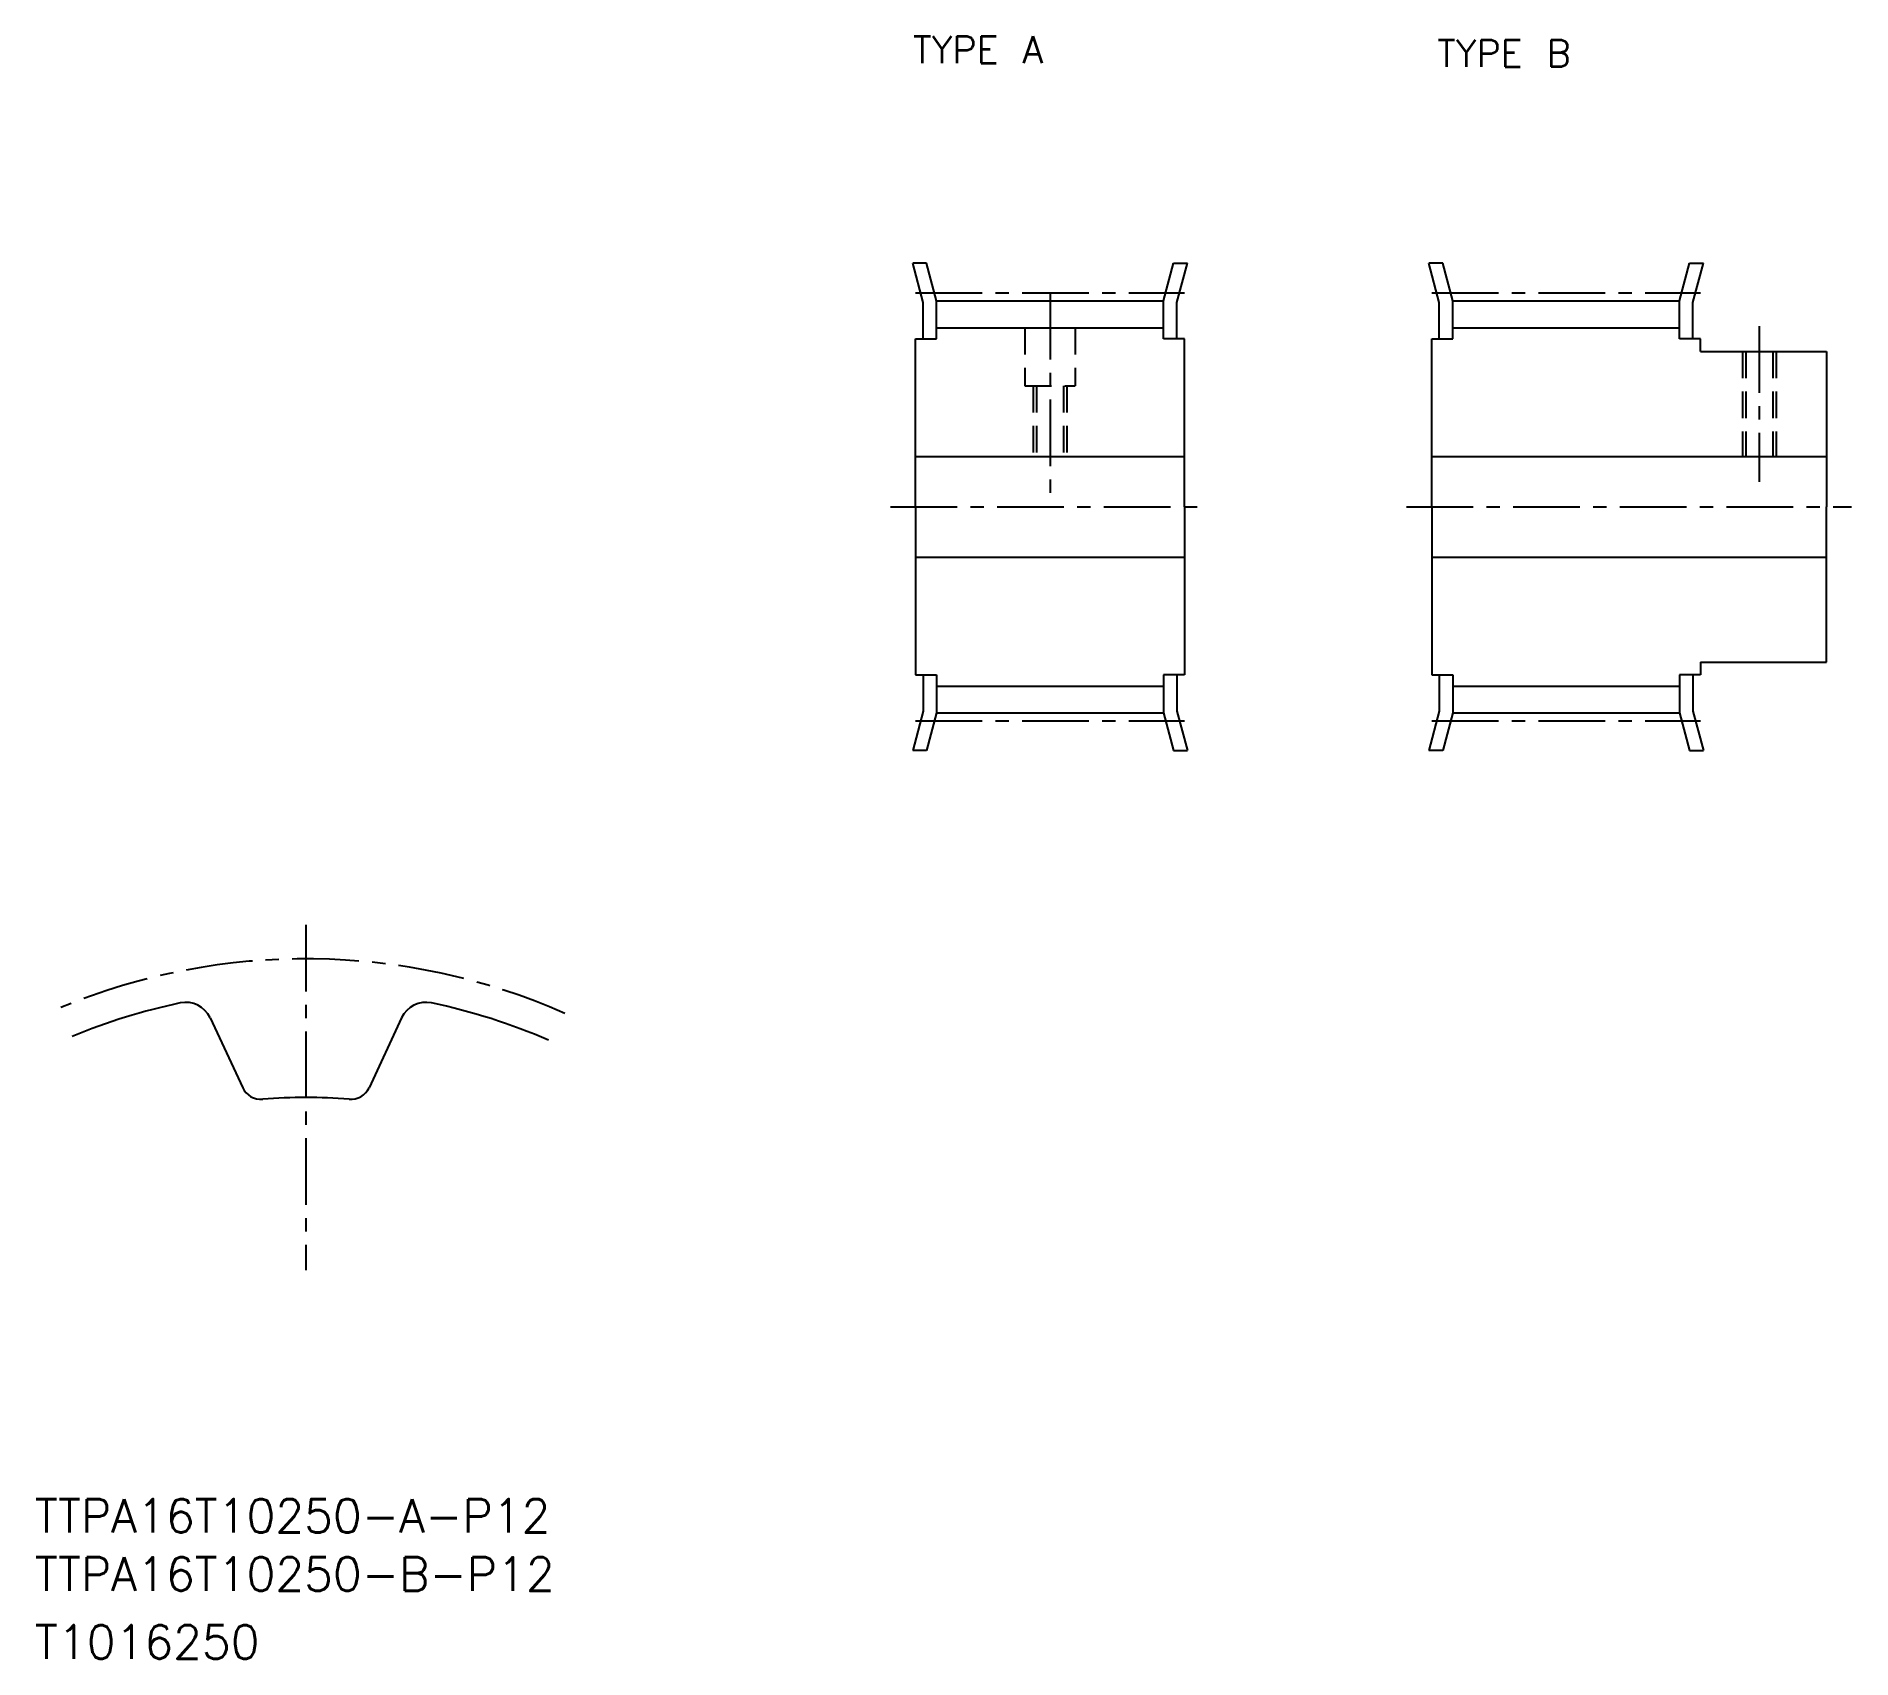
# Model space of a CAD drawing. Extents: x 10 to 226, y 10 to 203.
import ezdxf

# ---------------------------------------------------------------- set-up
doc = ezdxf.new("R2010")
doc.units = 0
doc.header["$LTSCALE"] = 0.25
doc.linetypes.add('CENTER', pattern=[50.8, 31.75, -6.35, 6.35, -6.35])
doc.linetypes.add('DASHED', pattern=[19.05, 12.7, -6.35])
doc.layers.get('0').update_dxf_attribs({"linetype": 'CONTINUOUS'})
doc.layers.add('CENTER', color=1, linetype='CENTER')
doc.styles.get("Standard").update_dxf_attribs({"font": 'txt.shx'})

msp = doc.modelspace()

# ---------------------------------------------------------------- linework, layer by layer
for p, q in [((115.76, 171.4), (114.51, 176.09)), ((116.16, 176.09), (114.51, 176.09)), ((117.36, 171.62), (116.16, 176.09)), ((144.36, 171.62), (145.56, 176.09)), ((145.56, 176.09), (147.22, 176.09)), ((145.96, 171.4), (147.22, 176.09)), ((177.2, 171.4), (175.95, 176.09)), ((177.61, 176.09), (175.95, 176.09)), ((178.8, 171.62), (177.61, 176.09)), ((205.8, 171.62), (207, 176.09)), ((207, 176.09), (208.66, 176.09)), ((207.4, 171.4), (208.66, 176.09)), ((115.76, 167.09), (115.76, 171.4)), ((117.36, 167.09), (117.36, 171.62)), ((117.36, 171.62), (144.36, 171.62)), ((144.36, 167.09), (144.36, 171.62)), ((145.96, 167.09), (145.96, 171.4)), ((177.2, 167.09), (177.2, 171.4)), ((178.8, 171.62), (205.8, 171.62)), ((178.8, 167.09), (178.8, 171.62)), ((205.8, 167.09), (205.8, 171.62)), ((207.4, 167.09), (207.4, 171.4)), ((114.86, 147.09), (114.86, 167.09)), ((114.86, 167.09), (117.36, 167.09)), ((117.36, 168.42), (144.36, 168.42)), ((146.86, 167.09), (144.36, 167.09)), ((146.86, 147.09), (146.86, 167.09)), ((176.3, 147.09), (176.3, 167.09)), ((176.3, 167.09), (178.8, 167.09)), ((178.8, 168.42), (205.8, 168.42)), ((208.3, 167.09), (205.8, 167.09)), ((208.3, 165.59), (208.3, 167.09)), ((208.3, 165.59), (223.3, 165.59)), ((223.3, 165.59), (223.3, 147.09)), ((114.86, 153.09), (146.86, 153.09)), ((176.3, 153.09), (223.3, 153.09)), ((114.86, 147.09), (114.86, 127.09)), ((146.86, 147.09), (146.86, 127.09)), ((176.3, 147.09), (176.3, 127.09)), ((223.3, 128.59), (223.3, 147.09)), ((114.86, 141.09), (146.86, 141.09)), ((176.3, 141.09), (223.3, 141.09)), ((208.3, 128.59), (223.3, 128.59)), ((208.3, 128.59), (208.3, 127.09)), ((114.86, 127.09), (117.36, 127.09)), ((115.76, 127.09), (115.76, 122.78)), ((117.36, 127.09), (117.36, 122.57)), ((117.36, 125.77), (144.36, 125.77)), ((144.36, 127.09), (144.36, 122.57)), ((146.86, 127.09), (144.36, 127.09)), ((145.96, 127.09), (145.96, 122.78)), ((176.3, 127.09), (178.8, 127.09)), ((177.2, 127.09), (177.2, 122.78)), ((178.8, 127.09), (178.8, 122.57)), ((178.8, 125.77), (205.8, 125.77)), ((205.8, 127.09), (205.8, 122.57)), ((208.3, 127.09), (205.8, 127.09)), ((207.4, 127.09), (207.4, 122.78)), ((115.76, 122.78), (114.51, 118.09)), ((117.36, 122.57), (116.16, 118.09)), ((117.36, 122.57), (144.36, 122.57)), ((144.36, 122.57), (145.56, 118.09)), ((145.96, 122.78), (147.22, 118.09)), ((177.2, 122.78), (175.95, 118.09)), ((178.8, 122.57), (177.61, 118.09)), ((178.8, 122.57), (205.8, 122.57)), ((205.8, 122.57), (207, 118.09)), ((207.4, 122.78), (208.66, 118.09)), ((116.16, 118.09), (114.51, 118.09)), ((145.56, 118.09), (147.22, 118.09)), ((177.61, 118.09), (175.95, 118.09)), ((207, 118.09), (208.66, 118.09)), ((30.87, 86.26), (34.75, 77.95)), ((53.66, 86.26), (49.79, 77.95))]:
    msp.add_line(p, q)
at = {"color": 3, "linetype": 'DASHED'}
for p, q in [((127.86, 168.42), (127.86, 161.49)), ((133.86, 168.42), (133.86, 161.49)), ((213.3, 165.59), (213.3, 153.09)), ((213.7, 165.59), (213.7, 153.09)), ((216.9, 165.59), (216.9, 153.09)), ((217.3, 165.59), (217.3, 153.09)), ((127.86, 161.49), (133.86, 161.49)), ((128.86, 161.49), (128.86, 153.09)), ((129.26, 161.49), (129.26, 153.09)), ((132.46, 161.49), (132.46, 153.09)), ((132.86, 161.49), (132.86, 153.09))]:
    msp.add_line(p, q, dxfattribs=at)
for centre, radius, start, end in [((42.27, 16.9), 72.7, 101.8695, 112.4966), ((27.97, 84.91), 3.2, 25, 101.8695), ((56.56, 84.91), 3.2, 78.1305, 155), ((42.27, 16.9), 72.7, 66.577, 78.1305), ((36.92, 78.97), 2.4, 205, 274.9213), ((47.61, 78.97), 2.4, 265.0787, 335), ((42.27, 16.9), 59.9, 85.0787, 94.9213)]:
    msp.add_arc(centre, radius, start, end)
at = {"layer": 'CENTER'}
for p, q in [((114.86, 172.56), (146.86, 172.56)), ((130.86, 172.56), (130.86, 147.09)), ((176.3, 172.56), (208.3, 172.56)), ((215.3, 168.59), (215.3, 150.09)), ((111.86, 147.09), (149.86, 147.09)), ((173.3, 147.09), (226.3, 147.09)), ((114.86, 121.63), (146.86, 121.63)), ((176.3, 121.63), (208.3, 121.63))]:
    msp.add_line(p, q, dxfattribs=at)
at = {"layer": 'CENTER', "color": 1, "linetype": 'CENTER'}
msp.add_line((42.27, 97.36), (42.27, 56.23), dxfattribs=at)
msp.add_arc((42.27, 16.9), 76.4, 66.2136, 112.4493, dxfattribs=at)

# ---------------------------------------------------------------- texts
for s, height, p in [('TYPE A', 3.2, (114.56, 199.9)), ('TYPE B', 3.2, (176.97, 199.48)), ('TTPA16T10250-A-P12', 4, (10, 25)), ('TTPA16T10250-B-P12', 4, (10, 18.07)), ('T1016250', 4, (10, 10))]:
    msp.add_text(s, height=height).set_placement(p)

doc.saveas('drawing.dxf')
